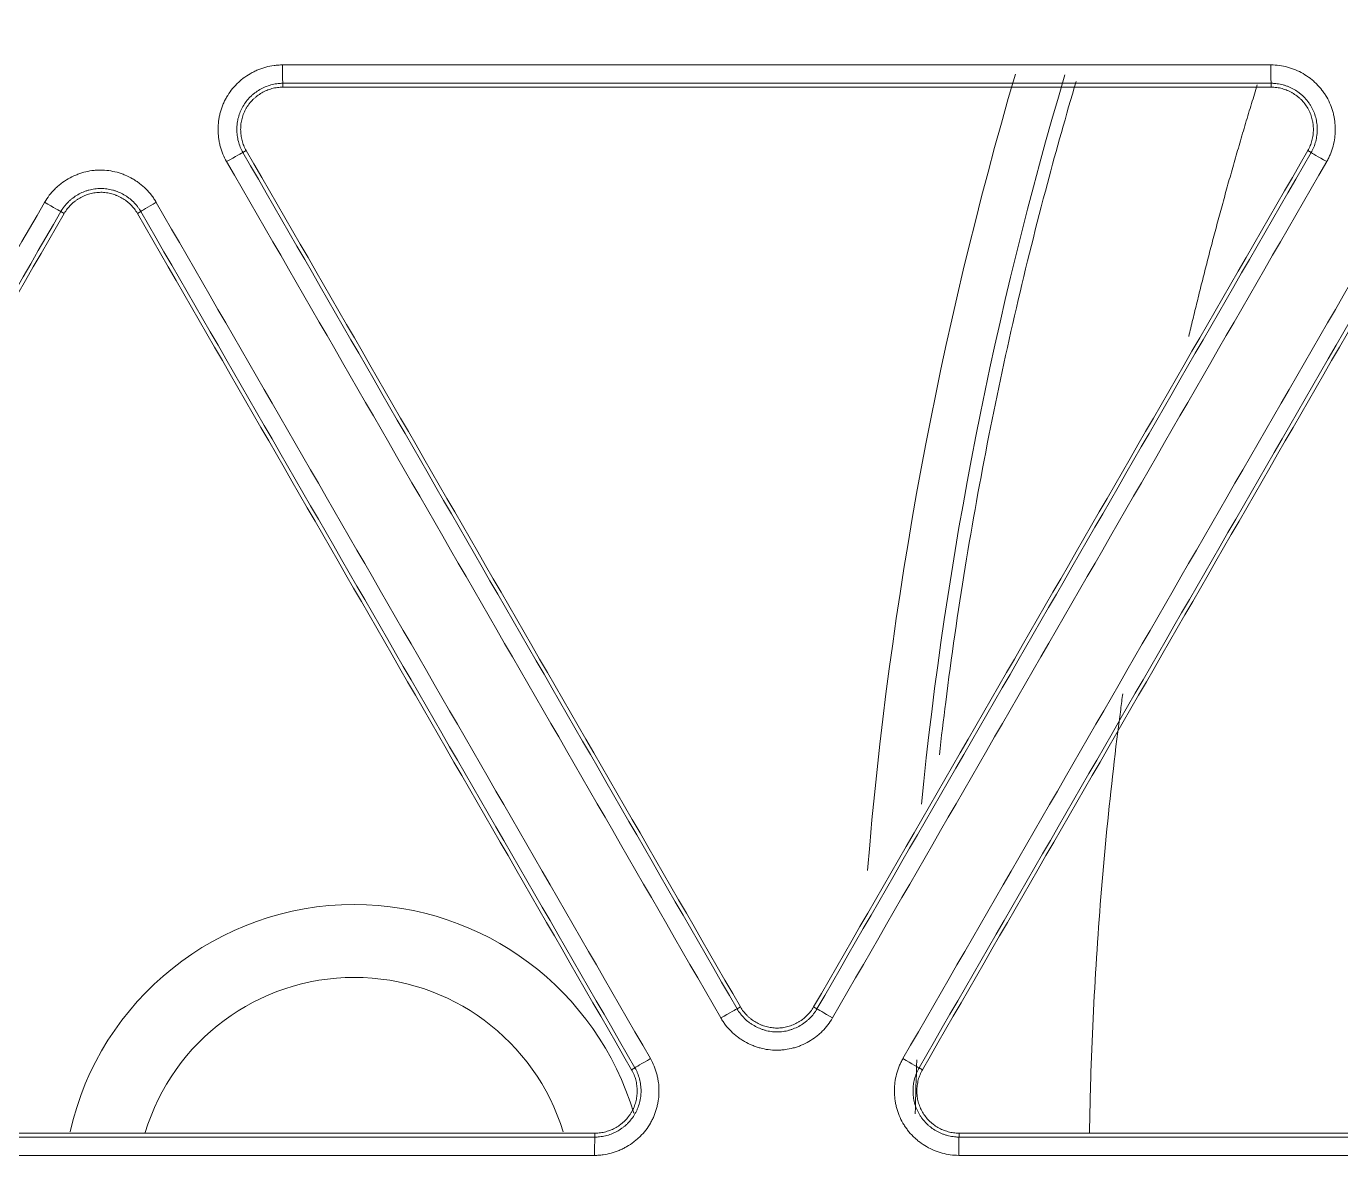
# Model space of a CAD drawing. Header units: inches. Extents: x 405346 to 489838, y -25612 to 14934.
# Drawn here: x 462670.31 to 462704.33, y 4321.95 to 4351.68 of the extents above; entities that cross this region are included whole.
import ezdxf

# ---------------------------------------------------------------- set-up
doc = ezdxf.new("R2010")
doc.units = ezdxf.units.IN
doc.header["$LTSCALE"] = 200
doc.header["$MEASUREMENT"] = 0
doc.layers.add('SS-EQ', color=2, linetype='Continuous', lineweight=20)

# ---------------------------------------------------------------- blocks, each defined once
blk = doc.blocks.new('4way무풍')
at = {"layer": 'SS-EQ'}
for p, q in [((-117.778, 28.782), (-117.778, 28.682)), ((-92.203, 28.682), (-92.203, 28.782)), ((-118.725, 27.041), (-118.812, 26.991)), ((-91.168, 26.991), (-91.255, 27.041)), ((-123.436, 25.415), (-123.522, 25.465)), ((-121.454, 25.465), (-121.541, 25.415)), ((-106.024, 4.843), (-105.938, 4.892)), ((-104.043, 4.892), (-103.956, 4.842)), ((-108.754, 3.267), (-108.667, 3.317)), ((-101.313, 3.317), (-101.227, 3.267)), ((-109.701, 1.525), (-109.701, 1.625)), ((-100.279, 1.625), (-100.279, 1.525))]:
    blk.add_line(p, q, dxfattribs=at)
for centre, radius, start, end in [((0, 0), 102.993, 163.63738, 175.31051), ((0, 0), 101.761, 163.44, 174.285), ((-115.929, 0), 7.54, 90, 167.2819), ((-115.929, 0), 7.54, 16.4869, 90), ((-115.929, 0), 5.655, 90, 163.1475), ((-115.929, 0), 5.655, 17.0494, 90)]:
    blk.add_arc(centre, radius, start, end, dxfattribs=at)
for centre, major_axis, ratio, start_param, end_param in [((-117.777, 29.256), (0, 0.474), 0.021805, 1.567543, 3.106722), ((-92.203, 29.256), (0, 0.474), 0.016394, 1.566985, 3.106725), ((-119.222, 26.754), (-0.41, -0.237), 0.013637, 3.176502, 4.730131), ((-90.758, 26.754), (-0.41, 0.237), 0.005043, 0.034907, 1.555054), ((-123.933, 25.702), (-0.41, 0.237), 0.00928, 1.549294, 3.106685), ((-121.044, 25.702), (0.41, 0.237), 0.013719, 1.588989, 3.106683), ((-106.434, 4.606), (0.41, 0.237), 0.010293, 0.034908, 1.587542), ((-103.546, 4.606), (-0.41, 0.237), 0.009042, 0.034908, 1.554037), ((-108.257, 3.554), (0.41, 0.237), 0.010378, 1.587947, 3.106684), ((-101.723, 3.554), (-0.41, 0.237), 0.008957, 1.554428, 3.106685), ((-109.701, 1.052), (0, 0.474), 0.020356, 0.034894, 1.57067), ((-100.279, 1.052), (0, -0.474), 0.018355, 3.176505, 4.712265)]:
    blk.add_ellipse(centre, major_axis=major_axis, ratio=ratio, start_param=start_param, end_param=end_param, dxfattribs=at)
for points, knots in [([(-346.359, 0), (-346.359, 27.812), (-346.359, 55.623), (-346.359, 97.341), (-346.359, 111.247), (-346.359, 139.059), (-346.359, 152.964), (-346.359, 180.776), (-346.359, 194.682), (-346.359, 222.494), (-346.359, 236.4), (-346.358, 257.259), (-346.358, 264.212), (-346.359, 272.903), (-346.359, 274.641), (-346.359, 277.248), (-346.359, 278.117), (-346.358, 279.856), (-346.358, 280.725), (-346.358, 282.028), (-346.358, 282.463), (-346.358, 283.332), (-346.359, 283.767), (-346.359, 284.419), (-346.359, 284.636), (-346.359, 285.07), (-346.358, 285.288), (-346.355, 285.722), (-346.353, 285.939), (-346.345, 286.374), (-346.34, 286.591), (-346.322, 287.243), (-346.305, 287.677), (-346.262, 288.546), (-346.235, 288.98), (-346.174, 289.848), (-346.138, 290.283), (-346.078, 290.934), (-346.057, 291.151), (-346.012, 291.584), (-345.894, 292.666), (-345.748, 293.74), (-345.479, 295.449), (-345.327, 296.299), (-344.817, 298.834), (-344.407, 300.504), (-343.687, 302.982), (-343.172, 304.624), (-342.294, 307.059), (-341.638, 308.662), (-341.119, 309.858), (-340.941, 310.255), (-340.713, 310.75), (-340.668, 310.849), (-340.576, 311.047), (-340.437, 311.342), (-339.919, 312.422), (-339.029, 314.158), (-338.177, 315.659), (-336.854, 317.88), (-335.912, 319.32), (-334.41, 321.417), (-333.378, 322.795), (-331.741, 324.8), (-330.589, 326.095), (-329.702, 327.05), (-329.403, 327.366), (-329.023, 327.757), (-328.947, 327.835), (-328.795, 327.991), (-328.566, 328.224), (-327.719, 329.07), (-326.303, 330.411), (-324.35, 332.11), (-322.332, 333.721), (-320.944, 334.737), (-319.535, 335.723), (-318.819, 336.202), (-317.367, 337.129), (-315.893, 338.027), (-314.376, 338.866), (-313.222, 339.472), (-312.835, 339.671), (-312.249, 339.962), (-312.054, 340.059), (-311.662, 340.249), (-309.896, 341.094), (-308.103, 341.848), (-305.68, 342.749), (-304.055, 343.315), (-302.408, 343.812), (-299.923, 344.505), (-298.245, 344.898), (-295.697, 345.381), (-294.842, 345.525), (-293.766, 345.682), (-293.551, 345.712), (-293.119, 345.77), (-292.903, 345.798), (-292.254, 345.879), (-291.821, 345.928), (-290.523, 346.062), (-289.657, 346.132), (-288.357, 346.21), (-287.924, 346.231), (-287.057, 346.265), (-286.624, 346.277), (-285.974, 346.288), (-285.757, 346.29), (-285.323, 346.293), (-285.107, 346.293), (-284.673, 346.294), (-284.456, 346.293), (-284.023, 346.293), (-283.806, 346.293), (-283.155, 346.292), (-282.722, 346.292), (-281.855, 346.292), (-281.421, 346.292), (-280.12, 346.293), (-279.253, 346.293), (-277.519, 346.294), (-276.652, 346.294), (-274.05, 346.294), (-272.316, 346.294), (-267.113, 346.293), (-263.645, 346.293), (-256.707, 346.293), (-253.239, 346.293), (-242.833, 346.293), (-235.896, 346.294), (-222.022, 346.294), (-215.084, 346.294), (-194.273, 346.294), (-180.398, 346.294), (-152.65, 346.294), (-138.775, 346.294), (-111.027, 346.294), (-97.152, 346.294), (-69.403, 346.294), (-55.529, 346.294), (-34.718, 346.294), (-27.78, 346.294), (-13.906, 346.294), (-6.969, 346.294), (-0.032, 346.294)], [0, 0, 0, 0, 0.125, 0.125, 0.1875, 0.1875, 0.25, 0.25, 0.3125, 0.3125, 0.375, 0.375, 0.40625, 0.40625, 0.414063, 0.414063, 0.417969, 0.417969, 0.421875, 0.421875, 0.423828, 0.423828, 0.425781, 0.425781, 0.426758, 0.426758, 0.427734, 0.427734, 0.428711, 0.428711, 0.429688, 0.429688, 0.431641, 0.431641, 0.433594, 0.433594, 0.435547, 0.435547, 0.436523, 0.436523, 0.4375, 0.441406, 0.441406, 0.445313, 0.445313, 0.453125, 0.453125, 0.457031, 0.460938, 0.464844, 0.464844, 0.466797, 0.466797, 0.467285, 0.467285, 0.467773, 0.46875, 0.472656, 0.476563, 0.476563, 0.484375, 0.484375, 0.488281, 0.492188, 0.496094, 0.496094, 0.498047, 0.498047, 0.498535, 0.498535, 0.499023, 0.5, 0.503906, 0.507813, 0.511719, 0.515625, 0.515625, 0.519531, 0.519531, 0.523438, 0.527344, 0.527344, 0.529297, 0.529297, 0.530273, 0.530273, 0.53125, 0.539063, 0.539063, 0.542969, 0.546875, 0.546875, 0.554688, 0.554688, 0.558594, 0.558594, 0.55957, 0.55957, 0.560547, 0.560547, 0.5625, 0.5625, 0.566406, 0.566406, 0.568359, 0.568359, 0.570313, 0.570313, 0.571289, 0.571289, 0.572266, 0.572266, 0.573242, 0.573242, 0.574219, 0.574219, 0.576172, 0.576172, 0.578125, 0.578125, 0.582031, 0.582031, 0.585938, 0.585938, 0.59375, 0.59375, 0.609375, 0.609375, 0.625, 0.625, 0.65625, 0.65625, 0.6875, 0.6875, 0.75, 0.75, 0.8125, 0.8125, 0.875, 0.875, 0.9375, 0.9375, 0.96875, 0.96875, 1, 1, 1, 1]), ([(-0.032, 345.099), (-6.961, 345.099), (-13.891, 345.099), (-27.749, 345.099), (-34.679, 345.098), (-55.467, 345.098), (-69.326, 345.098), (-97.044, 345.097), (-110.903, 345.097), (-138.621, 345.096), (-152.479, 345.095), (-180.197, 345.093), (-194.056, 345.092), (-214.845, 345.089), (-221.774, 345.088), (-235.633, 345.086), (-242.562, 345.085), (-256.421, 345.082), (-263.351, 345.08), (-272.012, 345.079), (-273.745, 345.079), (-276.343, 345.078), (-277.21, 345.078), (-278.942, 345.077), (-279.808, 345.077), (-281.107, 345.076), (-281.54, 345.076), (-282.407, 345.076), (-282.84, 345.076), (-283.706, 345.075), (-284.139, 345.075), (-284.789, 345.074), (-285.005, 345.073), (-285.438, 345.071), (-285.655, 345.069), (-286.304, 345.059), (-286.737, 345.048), (-287.602, 345.017), (-288.034, 344.996), (-289.33, 344.921), (-290.194, 344.852), (-291.488, 344.721), (-291.92, 344.673), (-292.566, 344.593), (-292.782, 344.565), (-293.212, 344.507), (-294.286, 344.357), (-295.351, 344.179), (-297.891, 343.698), (-299.563, 343.307), (-302.038, 342.614), (-303.678, 342.117), (-305.297, 341.55), (-307.709, 340.648), (-309.296, 339.975), (-311.056, 339.137), (-311.349, 338.996), (-311.641, 338.852), (-311.836, 338.756), (-311.933, 338.707), (-312.418, 338.463), (-312.803, 338.264), (-313.95, 337.656), (-314.704, 337.235), (-316.19, 336.364), (-316.921, 335.913), (-318.363, 334.982), (-319.073, 334.501), (-320.472, 333.511), (-321.848, 332.49), (-323.849, 330.871), (-325.784, 329.163), (-327.03, 327.964), (-327.795, 327.195), (-327.947, 327.04), (-328.25, 326.729), (-328.401, 326.572), (-328.849, 326.101), (-329.144, 325.784), (-330.019, 324.826), (-331.153, 323.527), (-332.763, 321.515), (-333.776, 320.132), (-334.759, 318.728), (-335.235, 318.015), (-336.157, 316.57), (-336.603, 315.837), (-337.465, 314.349), (-338.296, 312.841), (-339.065, 311.29), (-339.481, 310.406), (-339.527, 310.307), (-339.618, 310.11), (-339.754, 309.814), (-340.065, 309.122), (-340.322, 308.526), (-340.821, 307.33), (-341.451, 305.726), (-342.288, 303.29), (-342.776, 301.647), (-343.454, 299.168), (-343.836, 297.496), (-344.302, 294.959), (-344.439, 294.108), (-344.619, 292.825), (-344.701, 292.181), (-344.786, 291.427), (-344.82, 291.103), (-344.842, 290.887), (-344.852, 290.779), (-344.946, 289.806), (-345.01, 288.941), (-345.078, 287.644), (-345.096, 287.211), (-345.116, 286.563), (-345.122, 286.346), (-345.13, 285.914), (-345.133, 285.698), (-345.138, 285.265), (-345.139, 285.049), (-345.14, 284.616), (-345.14, 284.4), (-345.141, 283.751), (-345.141, 283.319), (-345.141, 282.67), (-345.141, 282.453), (-345.141, 282.021), (-345.141, 281.805), (-345.142, 281.156), (-345.142, 280.723), (-345.142, 279.426), (-345.143, 278.561), (-345.144, 276.83), (-345.144, 275.965), (-345.145, 273.37), (-345.145, 271.64), (-345.146, 262.989), (-345.147, 256.068), (-345.152, 235.306), (-345.154, 221.464), (-345.157, 193.781), (-345.158, 179.94), (-345.16, 152.257), (-345.161, 138.415), (-345.162, 110.732), (-345.163, 69.207), (-345.164, 27.683), (-345.164, 0)], [0, 0, 0, 0, 0.03125, 0.03125, 0.0625, 0.0625, 0.125, 0.125, 0.1875, 0.1875, 0.25, 0.25, 0.3125, 0.3125, 0.34375, 0.34375, 0.375, 0.375, 0.40625, 0.40625, 0.414063, 0.414063, 0.417969, 0.417969, 0.421875, 0.421875, 0.423828, 0.423828, 0.425781, 0.425781, 0.427734, 0.427734, 0.428711, 0.428711, 0.429688, 0.429688, 0.431641, 0.431641, 0.433594, 0.433594, 0.4375, 0.4375, 0.439453, 0.439453, 0.44043, 0.44043, 0.441406, 0.445313, 0.445313, 0.453125, 0.453125, 0.457031, 0.460938, 0.460938, 0.46875, 0.46875, 0.469727, 0.470215, 0.470215, 0.470703, 0.470703, 0.472656, 0.472656, 0.476563, 0.476563, 0.480469, 0.480469, 0.484375, 0.484375, 0.488281, 0.492188, 0.496094, 0.5, 0.5, 0.500977, 0.500977, 0.501953, 0.501953, 0.503906, 0.503906, 0.507813, 0.511719, 0.515625, 0.515625, 0.519531, 0.519531, 0.523438, 0.523438, 0.527344, 0.53125, 0.53125, 0.531738, 0.531738, 0.532227, 0.533203, 0.535156, 0.535156, 0.539063, 0.542969, 0.546875, 0.546875, 0.554688, 0.554688, 0.558594, 0.558594, 0.560547, 0.561523, 0.562012, 0.562012, 0.5625, 0.5625, 0.566406, 0.566406, 0.568359, 0.568359, 0.569336, 0.569336, 0.570313, 0.570313, 0.571289, 0.571289, 0.572266, 0.572266, 0.574219, 0.574219, 0.575195, 0.575195, 0.576172, 0.576172, 0.578125, 0.578125, 0.582031, 0.582031, 0.585938, 0.585938, 0.59375, 0.59375, 0.625, 0.625, 0.6875, 0.6875, 0.75, 0.75, 0.8125, 0.8125, 0.875, 1, 1, 1, 1]), ([(-119.232, 26.755), (-119.269, 26.819), (-119.301, 26.884), (-119.356, 27.018), (-119.379, 27.087), (-119.407, 27.192), (-119.415, 27.228), (-119.425, 27.282), (-119.429, 27.3), (-119.434, 27.336), (-119.437, 27.354), (-119.449, 27.444), (-119.458, 27.589), (-119.449, 27.734), (-119.437, 27.825), (-119.434, 27.843), (-119.428, 27.879), (-119.425, 27.897), (-119.415, 27.951), (-119.407, 27.986), (-119.379, 28.091), (-119.356, 28.16), (-119.315, 28.26), (-119.3, 28.293), (-119.268, 28.359), (-119.25, 28.392), (-119.196, 28.486), (-119.115, 28.607), (-119.019, 28.715), (-118.954, 28.78), (-118.941, 28.792), (-118.914, 28.817), (-118.9, 28.83), (-118.859, 28.866), (-118.831, 28.889), (-118.744, 28.955), (-118.684, 28.995), (-118.59, 29.049), (-118.542, 29.075), (-118.492, 29.099), (-118.459, 29.114), (-118.442, 29.121), (-118.358, 29.156), (-118.22, 29.203), (-118.079, 29.233), (-117.97, 29.247), (-117.934, 29.251), (-117.861, 29.256), (-117.824, 29.257), (-117.788, 29.257)], [0, 0, 0, 0, 0.0625, 0.0625, 0.125, 0.125, 0.15625, 0.15625, 0.171875, 0.171875, 0.1875, 0.1875, 0.25, 0.3125, 0.3125, 0.328125, 0.328125, 0.34375, 0.34375, 0.375, 0.375, 0.4375, 0.4375, 0.46875, 0.46875, 0.5, 0.5, 0.5625, 0.625, 0.625, 0.640625, 0.640625, 0.65625, 0.65625, 0.6875, 0.6875, 0.75, 0.75, 0.78125, 0.796875, 0.796875, 0.8125, 0.8125, 0.875, 0.9375, 0.9375, 0.96875, 0.96875, 1, 1, 1, 1]), ([(-92.21, 29.257), (-92.137, 29.257), (-92.064, 29.252), (-91.921, 29.233), (-91.85, 29.219), (-91.745, 29.19), (-91.71, 29.179), (-91.658, 29.162), (-91.641, 29.155), (-91.606, 29.142), (-91.589, 29.136), (-91.505, 29.101), (-91.376, 29.036), (-91.255, 28.956), (-91.182, 28.9), (-91.168, 28.889), (-91.139, 28.866), (-91.097, 28.831), (-91.057, 28.793), (-90.98, 28.717), (-90.932, 28.663), (-90.866, 28.577), (-90.844, 28.547), (-90.804, 28.487), (-90.784, 28.455), (-90.729, 28.361), (-90.666, 28.23), (-90.62, 28.093), (-90.596, 28.005), (-90.592, 27.987), (-90.584, 27.951), (-90.58, 27.933), (-90.569, 27.879), (-90.564, 27.844), (-90.55, 27.735), (-90.545, 27.663), (-90.545, 27.554), (-90.547, 27.5), (-90.551, 27.445), (-90.555, 27.409), (-90.557, 27.391), (-90.568, 27.3), (-90.596, 27.157), (-90.642, 27.02), (-90.683, 26.919), (-90.698, 26.886), (-90.73, 26.82), (-90.747, 26.787), (-90.766, 26.756)], [0, 0, 0, 0, 0.0625, 0.0625, 0.125, 0.125, 0.15625, 0.15625, 0.171875, 0.171875, 0.1875, 0.1875, 0.25, 0.3125, 0.3125, 0.328125, 0.328125, 0.34375, 0.375, 0.375, 0.4375, 0.4375, 0.46875, 0.46875, 0.5, 0.5, 0.5625, 0.625, 0.625, 0.640625, 0.640625, 0.65625, 0.65625, 0.6875, 0.6875, 0.75, 0.75, 0.78125, 0.796875, 0.796875, 0.8125, 0.8125, 0.875, 0.9375, 0.9375, 0.96875, 0.96875, 1, 1, 1, 1]), ([(-117.778, 28.782), (-117.781, 28.782), (-117.784, 28.782), (-117.791, 28.782), (-117.801, 28.782), (-117.81, 28.782), (-117.83, 28.781), (-117.843, 28.78), (-117.882, 28.778), (-117.908, 28.775), (-117.986, 28.764), (-118.087, 28.743), (-118.185, 28.709), (-118.246, 28.684), (-118.258, 28.679), (-118.282, 28.668), (-118.317, 28.651), (-118.351, 28.632), (-118.419, 28.593), (-118.462, 28.565), (-118.524, 28.518), (-118.544, 28.501), (-118.584, 28.467), (-118.603, 28.449), (-118.658, 28.394), (-118.693, 28.355), (-118.756, 28.273), (-118.785, 28.23), (-118.825, 28.162), (-118.837, 28.139), (-118.86, 28.092), (-118.871, 28.068), (-118.9, 27.996), (-118.916, 27.947), (-118.936, 27.872), (-118.945, 27.834), (-118.952, 27.795), (-118.956, 27.769), (-118.958, 27.756), (-118.966, 27.691), (-118.972, 27.588), (-118.966, 27.484), (-118.956, 27.407), (-118.952, 27.381), (-118.942, 27.329), (-118.936, 27.304), (-118.916, 27.228), (-118.9, 27.179), (-118.87, 27.107), (-118.855, 27.072), (-118.834, 27.031), (-118.823, 27.011), (-118.818, 27.002), (-118.815, 26.997), (-118.813, 26.994), (-118.812, 26.991)], [0, 0, 0, 0, 0.003906, 0.003906, 0.007813, 0.015625, 0.015625, 0.03125, 0.03125, 0.0625, 0.0625, 0.125, 0.1875, 0.1875, 0.203125, 0.203125, 0.21875, 0.25, 0.25, 0.3125, 0.3125, 0.34375, 0.34375, 0.375, 0.375, 0.4375, 0.4375, 0.5, 0.5, 0.53125, 0.53125, 0.5625, 0.5625, 0.625, 0.625, 0.65625, 0.671875, 0.671875, 0.6875, 0.6875, 0.75, 0.8125, 0.8125, 0.84375, 0.84375, 0.875, 0.875, 0.9375, 0.9375, 0.96875, 0.984375, 0.992188, 0.996094, 0.996094, 1, 1, 1, 1]), ([(-118.725, 27.041), (-118.749, 27.082), (-118.771, 27.126), (-118.807, 27.214), (-118.837, 27.304), (-118.855, 27.398), (-118.862, 27.457), (-118.864, 27.469), (-118.866, 27.493), (-118.869, 27.529), (-118.87, 27.565), (-118.87, 27.636), (-118.867, 27.684), (-118.858, 27.754), (-118.854, 27.778), (-118.845, 27.825), (-118.839, 27.849), (-118.821, 27.918), (-118.791, 28.008), (-118.749, 28.094), (-118.713, 28.156), (-118.701, 28.177), (-118.674, 28.216), (-118.66, 28.236), (-118.616, 28.292), (-118.585, 28.327), (-118.534, 28.377), (-118.508, 28.402), (-118.48, 28.425), (-118.462, 28.44), (-118.452, 28.447), (-118.404, 28.484), (-118.325, 28.536), (-118.24, 28.579), (-118.174, 28.606), (-118.151, 28.615), (-118.106, 28.631), (-118.083, 28.638), (-118.014, 28.657), (-117.967, 28.666), (-117.873, 28.679), (-117.826, 28.682), (-117.778, 28.682)], [0, 0, 0, 0, 0.0625, 0.0625, 0.125, 0.1875, 0.1875, 0.203125, 0.203125, 0.21875, 0.25, 0.25, 0.3125, 0.3125, 0.34375, 0.34375, 0.375, 0.375, 0.4375, 0.5, 0.5, 0.53125, 0.53125, 0.5625, 0.5625, 0.625, 0.625, 0.65625, 0.671875, 0.671875, 0.6875, 0.6875, 0.75, 0.8125, 0.8125, 0.84375, 0.84375, 0.875, 0.875, 0.9375, 0.9375, 1, 1, 1, 1]), ([(-97.251, 28.827), (-97.51, 27.952), (-98.057, 26.01), (-98.819, 22.958), (-99.531, 19.648), (-100.144, 16.244), (-100.543, 13.486), (-100.738, 11.864), (-100.789, 11.41)], [0, 0, 0, 0, 0.153852, 0.340034, 0.530288, 0.724602, 0.922973, 1, 1, 1, 1]), ([(-94.334, 22.235), (-94.317, 22.307), (-94.265, 22.529), (-94.175, 22.904), (-94.062, 23.361), (-93.946, 23.825), (-93.826, 24.295), (-93.701, 24.771), (-93.573, 25.252), (-93.44, 25.74), (-93.303, 26.233), (-93.161, 26.732), (-93.015, 27.236), (-92.865, 27.746), (-92.713, 28.249), (-92.611, 28.581), (-92.561, 28.742)], [0, 0, 0, 0, 0.032713, 0.101523, 0.171368, 0.24224, 0.314132, 0.387035, 0.460942, 0.535843, 0.611731, 0.688596, 0.766429, 0.845221, 0.924965, 1, 1, 1, 1]), ([(-91.168, 26.991), (-91.167, 26.994), (-91.165, 26.996), (-91.162, 27.002), (-91.157, 27.011), (-91.152, 27.019), (-91.143, 27.037), (-91.137, 27.048), (-91.12, 27.084), (-91.109, 27.108), (-91.08, 27.18), (-91.047, 27.278), (-91.027, 27.381), (-91.019, 27.446), (-91.018, 27.459), (-91.015, 27.485), (-91.014, 27.498), (-91.012, 27.537), (-91.011, 27.563), (-91.011, 27.641), (-91.014, 27.692), (-91.024, 27.77), (-91.028, 27.795), (-91.038, 27.847), (-91.044, 27.873), (-91.064, 27.948), (-91.08, 27.997), (-91.12, 28.093), (-91.142, 28.14), (-91.182, 28.208), (-91.196, 28.23), (-91.225, 28.274), (-91.24, 28.295), (-91.288, 28.356), (-91.322, 28.395), (-91.377, 28.45), (-91.406, 28.476), (-91.436, 28.501), (-91.456, 28.518), (-91.467, 28.526), (-91.519, 28.566), (-91.605, 28.623), (-91.698, 28.669), (-91.771, 28.7), (-91.795, 28.709), (-91.845, 28.726), (-91.87, 28.734), (-91.945, 28.754), (-91.996, 28.765), (-92.073, 28.775), (-92.111, 28.779), (-92.157, 28.781), (-92.18, 28.782), (-92.19, 28.782), (-92.196, 28.782), (-92.2, 28.782), (-92.203, 28.782)], [0, 0, 0, 0, 0.003906, 0.003906, 0.007813, 0.015625, 0.015625, 0.03125, 0.03125, 0.0625, 0.0625, 0.125, 0.1875, 0.1875, 0.203125, 0.203125, 0.21875, 0.21875, 0.25, 0.25, 0.3125, 0.3125, 0.34375, 0.34375, 0.375, 0.375, 0.4375, 0.4375, 0.5, 0.5, 0.53125, 0.53125, 0.5625, 0.5625, 0.625, 0.625, 0.65625, 0.671875, 0.671875, 0.6875, 0.6875, 0.75, 0.8125, 0.8125, 0.84375, 0.84375, 0.875, 0.875, 0.9375, 0.9375, 0.96875, 0.984375, 0.992187, 0.996094, 0.996094, 1, 1, 1, 1]), ([(-92.203, 28.682), (-92.155, 28.682), (-92.107, 28.679), (-92.012, 28.666), (-91.919, 28.647), (-91.829, 28.616), (-91.763, 28.588), (-91.741, 28.578), (-91.698, 28.557), (-91.677, 28.546), (-91.615, 28.51), (-91.576, 28.483), (-91.519, 28.44), (-91.5, 28.425), (-91.464, 28.394), (-91.446, 28.377), (-91.395, 28.327), (-91.332, 28.256), (-91.279, 28.177), (-91.243, 28.114), (-91.232, 28.093), (-91.211, 28.05), (-91.201, 28.028), (-91.174, 27.962), (-91.159, 27.917), (-91.141, 27.848), (-91.133, 27.813), (-91.127, 27.778), (-91.123, 27.754), (-91.121, 27.743), (-91.114, 27.683), (-91.108, 27.588), (-91.114, 27.493), (-91.123, 27.422), (-91.127, 27.398), (-91.136, 27.351), (-91.141, 27.328), (-91.159, 27.258), (-91.174, 27.213), (-91.21, 27.125), (-91.231, 27.082), (-91.255, 27.041)], [0, 0, 0, 0, 0.0625, 0.0625, 0.125, 0.1875, 0.1875, 0.21875, 0.21875, 0.25, 0.25, 0.3125, 0.3125, 0.34375, 0.34375, 0.375, 0.375, 0.4375, 0.5, 0.5, 0.53125, 0.53125, 0.5625, 0.5625, 0.625, 0.625, 0.65625, 0.671875, 0.671875, 0.6875, 0.6875, 0.75, 0.8125, 0.8125, 0.84375, 0.84375, 0.875, 0.875, 0.9375, 0.9375, 1, 1, 1, 1]), ([(-123.944, 25.703), (-123.907, 25.767), (-123.866, 25.827), (-123.778, 25.942), (-123.73, 25.996), (-123.652, 26.073), (-123.626, 26.098), (-123.584, 26.134), (-123.57, 26.146), (-123.542, 26.169), (-123.528, 26.18), (-123.455, 26.235), (-123.334, 26.316), (-123.204, 26.38), (-123.12, 26.415), (-123.103, 26.422), (-123.069, 26.435), (-123.051, 26.441), (-123, 26.459), (-122.965, 26.47), (-122.86, 26.498), (-122.789, 26.513), (-122.682, 26.527), (-122.645, 26.531), (-122.573, 26.536), (-122.536, 26.537), (-122.426, 26.537), (-122.281, 26.527), (-122.139, 26.498), (-122.052, 26.475), (-122.034, 26.469), (-121.999, 26.459), (-121.981, 26.453), (-121.93, 26.435), (-121.896, 26.422), (-121.795, 26.38), (-121.73, 26.348), (-121.636, 26.294), (-121.59, 26.265), (-121.544, 26.234), (-121.515, 26.213), (-121.5, 26.202), (-121.427, 26.147), (-121.318, 26.051), (-121.221, 25.943), (-121.155, 25.857), (-121.133, 25.827), (-121.092, 25.766), (-121.073, 25.735), (-121.055, 25.703)], [0, 0, 0, 0, 0.0625, 0.0625, 0.125, 0.125, 0.15625, 0.15625, 0.171875, 0.171875, 0.1875, 0.1875, 0.25, 0.3125, 0.3125, 0.328125, 0.328125, 0.34375, 0.34375, 0.375, 0.375, 0.4375, 0.4375, 0.46875, 0.46875, 0.5, 0.5, 0.5625, 0.625, 0.625, 0.640625, 0.640625, 0.65625, 0.65625, 0.6875, 0.6875, 0.75, 0.75, 0.78125, 0.796875, 0.796875, 0.8125, 0.8125, 0.875, 0.9375, 0.9375, 0.96875, 0.96875, 1, 1, 1, 1]), ([(-121.454, 25.465), (-121.456, 25.468), (-121.457, 25.471), (-121.461, 25.477), (-121.466, 25.485), (-121.471, 25.494), (-121.481, 25.51), (-121.488, 25.521), (-121.511, 25.554), (-121.526, 25.575), (-121.574, 25.637), (-121.643, 25.714), (-121.721, 25.782), (-121.773, 25.822), (-121.784, 25.83), (-121.805, 25.845), (-121.838, 25.867), (-121.871, 25.888), (-121.938, 25.926), (-121.985, 25.949), (-122.057, 25.979), (-122.081, 25.989), (-122.13, 26.006), (-122.155, 26.014), (-122.231, 26.034), (-122.282, 26.045), (-122.384, 26.059), (-122.436, 26.062), (-122.515, 26.062), (-122.541, 26.061), (-122.593, 26.058), (-122.619, 26.055), (-122.696, 26.044), (-122.747, 26.034), (-122.822, 26.014), (-122.859, 26.002), (-122.896, 25.989), (-122.92, 25.979), (-122.933, 25.974), (-122.993, 25.949), (-123.086, 25.903), (-123.172, 25.845), (-123.235, 25.798), (-123.255, 25.782), (-123.295, 25.747), (-123.314, 25.729), (-123.369, 25.674), (-123.404, 25.636), (-123.451, 25.574), (-123.474, 25.543), (-123.499, 25.504), (-123.511, 25.485), (-123.516, 25.476), (-123.519, 25.471), (-123.521, 25.468), (-123.522, 25.465)], [0, 0, 0, 0, 0.003906, 0.003906, 0.007813, 0.015625, 0.015625, 0.03125, 0.03125, 0.0625, 0.0625, 0.125, 0.1875, 0.1875, 0.203125, 0.203125, 0.21875, 0.25, 0.25, 0.3125, 0.3125, 0.34375, 0.34375, 0.375, 0.375, 0.4375, 0.4375, 0.5, 0.5, 0.53125, 0.53125, 0.5625, 0.5625, 0.625, 0.625, 0.65625, 0.671875, 0.671875, 0.6875, 0.6875, 0.75, 0.8125, 0.8125, 0.84375, 0.84375, 0.875, 0.875, 0.9375, 0.9375, 0.96875, 0.984375, 0.992188, 0.996094, 0.996094, 1, 1, 1, 1]), ([(-123.436, 25.415), (-123.412, 25.457), (-123.385, 25.497), (-123.327, 25.572), (-123.264, 25.643), (-123.192, 25.706), (-123.144, 25.742), (-123.134, 25.749), (-123.115, 25.763), (-123.085, 25.784), (-123.055, 25.802), (-122.993, 25.838), (-122.95, 25.859), (-122.884, 25.887), (-122.862, 25.895), (-122.817, 25.911), (-122.794, 25.918), (-122.725, 25.937), (-122.631, 25.956), (-122.536, 25.962), (-122.465, 25.962), (-122.44, 25.962), (-122.393, 25.958), (-122.369, 25.956), (-122.298, 25.946), (-122.252, 25.937), (-122.183, 25.918), (-122.149, 25.907), (-122.115, 25.895), (-122.093, 25.886), (-122.082, 25.882), (-122.026, 25.859), (-121.941, 25.816), (-121.862, 25.764), (-121.805, 25.72), (-121.786, 25.705), (-121.75, 25.674), (-121.732, 25.657), (-121.681, 25.607), (-121.65, 25.572), (-121.592, 25.497), (-121.565, 25.457), (-121.541, 25.415)], [0, 0, 0, 0, 0.0625, 0.0625, 0.125, 0.1875, 0.1875, 0.203125, 0.203125, 0.21875, 0.25, 0.25, 0.3125, 0.3125, 0.34375, 0.34375, 0.375, 0.375, 0.4375, 0.5, 0.5, 0.53125, 0.53125, 0.5625, 0.5625, 0.625, 0.625, 0.65625, 0.671875, 0.671875, 0.6875, 0.6875, 0.75, 0.8125, 0.8125, 0.84375, 0.84375, 0.875, 0.875, 0.9375, 0.9375, 1, 1, 1, 1]), ([(-96.905, 1.634), (-96.896, 2.157), (-96.857, 3.737), (-96.727, 6.361), (-96.469, 9.491), (-96.216, 11.697), (-96.061, 12.859), (-96.043, 12.994)], [0, 0, 0, 0, 0.13756, 0.415846, 0.69139, 0.964118, 1, 1, 1, 1]), ([(-106.024, 4.843), (-106.023, 4.84), (-106.021, 4.837), (-106.018, 4.831), (-106.013, 4.823), (-106.007, 4.814), (-105.997, 4.798), (-105.99, 4.787), (-105.968, 4.754), (-105.952, 4.733), (-105.905, 4.671), (-105.836, 4.594), (-105.757, 4.526), (-105.705, 4.486), (-105.694, 4.478), (-105.673, 4.463), (-105.641, 4.441), (-105.608, 4.42), (-105.54, 4.381), (-105.494, 4.358), (-105.422, 4.328), (-105.397, 4.319), (-105.348, 4.302), (-105.323, 4.294), (-105.247, 4.273), (-105.197, 4.263), (-105.094, 4.249), (-105.042, 4.245), (-104.964, 4.245), (-104.937, 4.246), (-104.885, 4.25), (-104.859, 4.252), (-104.782, 4.263), (-104.732, 4.273), (-104.657, 4.294), (-104.619, 4.305), (-104.582, 4.319), (-104.558, 4.328), (-104.546, 4.333), (-104.485, 4.358), (-104.392, 4.405), (-104.306, 4.462), (-104.244, 4.509), (-104.223, 4.526), (-104.184, 4.56), (-104.164, 4.578), (-104.109, 4.633), (-104.075, 4.672), (-104.027, 4.733), (-104.004, 4.765), (-103.979, 4.803), (-103.967, 4.823), (-103.962, 4.831), (-103.959, 4.837), (-103.957, 4.839), (-103.956, 4.842)], [0, 0, 0, 0, 0.003906, 0.003906, 0.007813, 0.015625, 0.015625, 0.03125, 0.03125, 0.0625, 0.0625, 0.125, 0.1875, 0.1875, 0.203125, 0.203125, 0.21875, 0.25, 0.25, 0.3125, 0.3125, 0.34375, 0.34375, 0.375, 0.375, 0.4375, 0.4375, 0.5, 0.5, 0.53125, 0.53125, 0.5625, 0.5625, 0.625, 0.625, 0.65625, 0.671875, 0.671875, 0.6875, 0.6875, 0.75, 0.8125, 0.8125, 0.84375, 0.84375, 0.875, 0.875, 0.9375, 0.9375, 0.96875, 0.984375, 0.992187, 0.996094, 0.996094, 1, 1, 1, 1]), ([(-104.043, 4.892), (-104.067, 4.851), (-104.094, 4.811), (-104.152, 4.735), (-104.215, 4.664), (-104.287, 4.602), (-104.335, 4.565), (-104.344, 4.558), (-104.364, 4.544), (-104.394, 4.524), (-104.424, 4.505), (-104.486, 4.47), (-104.528, 4.448), (-104.594, 4.421), (-104.617, 4.412), (-104.662, 4.397), (-104.685, 4.39), (-104.754, 4.371), (-104.847, 4.352), (-104.942, 4.345), (-105.014, 4.345), (-105.038, 4.346), (-105.086, 4.349), (-105.11, 4.352), (-105.181, 4.362), (-105.227, 4.371), (-105.296, 4.39), (-105.33, 4.4), (-105.364, 4.413), (-105.386, 4.421), (-105.397, 4.426), (-105.453, 4.449), (-105.538, 4.491), (-105.617, 4.544), (-105.674, 4.587), (-105.693, 4.603), (-105.729, 4.634), (-105.747, 4.65), (-105.797, 4.701), (-105.829, 4.736), (-105.887, 4.811), (-105.914, 4.851), (-105.938, 4.892)], [0, 0, 0, 0, 0.0625, 0.0625, 0.125, 0.1875, 0.1875, 0.203125, 0.203125, 0.21875, 0.25, 0.25, 0.3125, 0.3125, 0.34375, 0.34375, 0.375, 0.375, 0.4375, 0.5, 0.5, 0.53125, 0.53125, 0.5625, 0.5625, 0.625, 0.625, 0.65625, 0.671875, 0.671875, 0.6875, 0.6875, 0.75, 0.8125, 0.8125, 0.84375, 0.84375, 0.875, 0.875, 0.9375, 0.9375, 1, 1, 1, 1]), ([(-103.555, 4.606), (-103.591, 4.542), (-103.632, 4.482), (-103.72, 4.367), (-103.768, 4.313), (-103.846, 4.236), (-103.872, 4.211), (-103.914, 4.175), (-103.928, 4.164), (-103.956, 4.14), (-103.971, 4.129), (-104.043, 4.074), (-104.164, 3.994), (-104.294, 3.929), (-104.378, 3.894), (-104.395, 3.887), (-104.429, 3.874), (-104.447, 3.868), (-104.498, 3.85), (-104.533, 3.839), (-104.638, 3.811), (-104.709, 3.796), (-104.816, 3.782), (-104.853, 3.778), (-104.925, 3.773), (-104.962, 3.772), (-105.072, 3.772), (-105.144, 3.777), (-105.288, 3.796), (-105.359, 3.811), (-105.447, 3.835), (-105.464, 3.84), (-105.499, 3.85), (-105.517, 3.856), (-105.568, 3.874), (-105.603, 3.887), (-105.703, 3.929), (-105.768, 3.961), (-105.862, 4.015), (-105.909, 4.044), (-105.954, 4.075), (-105.983, 4.096), (-105.998, 4.107), (-106.071, 4.163), (-106.181, 4.258), (-106.277, 4.366), (-106.343, 4.452), (-106.365, 4.482), (-106.406, 4.543), (-106.425, 4.574), (-106.444, 4.606)], [0, 0, 0, 0, 0.0625, 0.0625, 0.125, 0.125, 0.15625, 0.15625, 0.171875, 0.171875, 0.1875, 0.1875, 0.25, 0.3125, 0.3125, 0.328125, 0.328125, 0.34375, 0.34375, 0.375, 0.375, 0.4375, 0.4375, 0.46875, 0.46875, 0.5, 0.5, 0.5625, 0.5625, 0.625, 0.625, 0.640625, 0.640625, 0.65625, 0.65625, 0.6875, 0.6875, 0.75, 0.75, 0.78125, 0.796875, 0.796875, 0.8125, 0.8125, 0.875, 0.9375, 0.9375, 0.96875, 0.96875, 1, 1, 1, 1]), ([(-108.266, 3.554), (-108.229, 3.49), (-108.197, 3.425), (-108.142, 3.291), (-108.119, 3.222), (-108.091, 3.117), (-108.083, 3.081), (-108.073, 3.027), (-108.07, 3.009), (-108.064, 2.973), (-108.061, 2.955), (-108.049, 2.865), (-108.04, 2.72), (-108.049, 2.575), (-108.061, 2.484), (-108.064, 2.466), (-108.07, 2.43), (-108.073, 2.412), (-108.083, 2.359), (-108.091, 2.323), (-108.119, 2.218), (-108.142, 2.149), (-108.183, 2.049), (-108.198, 2.016), (-108.23, 1.95), (-108.248, 1.918), (-108.302, 1.823), (-108.383, 1.702), (-108.479, 1.594), (-108.544, 1.53), (-108.557, 1.517), (-108.584, 1.492), (-108.598, 1.48), (-108.639, 1.444), (-108.667, 1.421), (-108.754, 1.355), (-108.814, 1.315), (-108.908, 1.26), (-108.956, 1.234), (-109.006, 1.211), (-109.039, 1.196), (-109.056, 1.188), (-109.14, 1.153), (-109.278, 1.106), (-109.419, 1.077), (-109.527, 1.062), (-109.564, 1.058), (-109.637, 1.053), (-109.674, 1.052), (-109.71, 1.052)], [0, 0, 0, 0, 0.0625, 0.0625, 0.125, 0.125, 0.15625, 0.15625, 0.171875, 0.171875, 0.1875, 0.1875, 0.25, 0.3125, 0.3125, 0.328125, 0.328125, 0.34375, 0.34375, 0.375, 0.375, 0.4375, 0.4375, 0.46875, 0.46875, 0.5, 0.5, 0.5625, 0.625, 0.625, 0.640625, 0.640625, 0.65625, 0.65625, 0.6875, 0.6875, 0.75, 0.75, 0.78125, 0.796875, 0.796875, 0.8125, 0.8125, 0.875, 0.9375, 0.9375, 0.96875, 0.96875, 1, 1, 1, 1]), ([(-100.288, 1.052), (-100.361, 1.052), (-100.434, 1.057), (-100.577, 1.076), (-100.648, 1.091), (-100.753, 1.119), (-100.788, 1.13), (-100.84, 1.148), (-100.857, 1.154), (-100.891, 1.167), (-100.908, 1.174), (-100.992, 1.209), (-101.122, 1.273), (-101.243, 1.354), (-101.316, 1.409), (-101.33, 1.42), (-101.359, 1.444), (-101.401, 1.479), (-101.441, 1.516), (-101.518, 1.592), (-101.566, 1.647), (-101.632, 1.733), (-101.653, 1.762), (-101.694, 1.823), (-101.714, 1.854), (-101.768, 1.949), (-101.832, 2.079), (-101.878, 2.217), (-101.902, 2.305), (-101.906, 2.322), (-101.914, 2.358), (-101.918, 2.376), (-101.928, 2.43), (-101.934, 2.466), (-101.948, 2.574), (-101.953, 2.646), (-101.953, 2.755), (-101.951, 2.809), (-101.947, 2.864), (-101.943, 2.901), (-101.941, 2.919), (-101.93, 3.01), (-101.902, 3.152), (-101.856, 3.289), (-101.815, 3.39), (-101.8, 3.424), (-101.768, 3.49), (-101.75, 3.522), (-101.732, 3.554)], [0, 0, 0, 0, 0.0625, 0.0625, 0.125, 0.125, 0.15625, 0.15625, 0.171875, 0.171875, 0.1875, 0.1875, 0.25, 0.3125, 0.3125, 0.328125, 0.328125, 0.34375, 0.375, 0.375, 0.4375, 0.4375, 0.46875, 0.46875, 0.5, 0.5, 0.5625, 0.625, 0.625, 0.640625, 0.640625, 0.65625, 0.65625, 0.6875, 0.6875, 0.75, 0.75, 0.78125, 0.796875, 0.796875, 0.8125, 0.8125, 0.875, 0.9375, 0.9375, 0.96875, 0.96875, 1, 1, 1, 1]), ([(-109.701, 1.525), (-109.698, 1.525), (-109.695, 1.525), (-109.688, 1.525), (-109.678, 1.526), (-109.668, 1.526), (-109.649, 1.527), (-109.636, 1.527), (-109.596, 1.53), (-109.57, 1.533), (-109.493, 1.543), (-109.392, 1.564), (-109.293, 1.598), (-109.233, 1.623), (-109.221, 1.629), (-109.197, 1.64), (-109.162, 1.657), (-109.127, 1.675), (-109.06, 1.714), (-109.017, 1.743), (-108.955, 1.79), (-108.934, 1.806), (-108.895, 1.841), (-108.876, 1.858), (-108.82, 1.913), (-108.785, 1.952), (-108.722, 2.034), (-108.693, 2.077), (-108.654, 2.145), (-108.641, 2.168), (-108.618, 2.215), (-108.608, 2.239), (-108.578, 2.311), (-108.562, 2.36), (-108.542, 2.436), (-108.533, 2.474), (-108.527, 2.512), (-108.522, 2.538), (-108.52, 2.551), (-108.512, 2.616), (-108.506, 2.72), (-108.512, 2.823), (-108.522, 2.901), (-108.526, 2.927), (-108.536, 2.978), (-108.542, 3.004), (-108.562, 3.079), (-108.578, 3.129), (-108.608, 3.201), (-108.624, 3.236), (-108.644, 3.277), (-108.655, 3.297), (-108.66, 3.306), (-108.663, 3.311), (-108.665, 3.314), (-108.667, 3.317)], [0, 0, 0, 0, 0.003906, 0.003906, 0.007812, 0.015625, 0.015625, 0.03125, 0.03125, 0.0625, 0.0625, 0.125, 0.1875, 0.1875, 0.203125, 0.203125, 0.21875, 0.25, 0.25, 0.3125, 0.3125, 0.34375, 0.34375, 0.375, 0.375, 0.4375, 0.4375, 0.5, 0.5, 0.53125, 0.53125, 0.5625, 0.5625, 0.625, 0.625, 0.65625, 0.671875, 0.671875, 0.6875, 0.6875, 0.75, 0.8125, 0.8125, 0.84375, 0.84375, 0.875, 0.875, 0.9375, 0.9375, 0.96875, 0.984375, 0.992187, 0.996094, 0.996094, 1, 1, 1, 1]), ([(-108.754, 3.267), (-108.741, 3.246), (-108.73, 3.225), (-108.709, 3.181), (-108.699, 3.16), (-108.672, 3.093), (-108.642, 3.003), (-108.624, 2.91), (-108.615, 2.838), (-108.613, 2.814), (-108.61, 2.767), (-108.609, 2.743), (-108.609, 2.671), (-108.612, 2.624), (-108.621, 2.553), (-108.625, 2.529), (-108.634, 2.482), (-108.64, 2.459), (-108.658, 2.389), (-108.673, 2.344), (-108.709, 2.256), (-108.73, 2.214), (-108.76, 2.162), (-108.766, 2.151), (-108.779, 2.131), (-108.798, 2.101), (-108.819, 2.072), (-108.863, 2.016), (-108.895, 1.98), (-108.945, 1.93), (-108.963, 1.914), (-108.999, 1.883), (-109.018, 1.867), (-109.075, 1.824), (-109.154, 1.771), (-109.239, 1.729), (-109.305, 1.701), (-109.328, 1.693), (-109.373, 1.677), (-109.396, 1.67), (-109.465, 1.651), (-109.558, 1.632), (-109.653, 1.625), (-109.701, 1.625)], [0, 0, 0, 0, 0.03125, 0.03125, 0.0625, 0.0625, 0.125, 0.1875, 0.1875, 0.21875, 0.21875, 0.25, 0.25, 0.3125, 0.3125, 0.34375, 0.34375, 0.375, 0.375, 0.4375, 0.4375, 0.5, 0.5, 0.515625, 0.515625, 0.53125, 0.5625, 0.5625, 0.625, 0.625, 0.65625, 0.65625, 0.6875, 0.6875, 0.75, 0.8125, 0.8125, 0.84375, 0.84375, 0.875, 0.875, 0.9375, 1, 1, 1, 1]), ([(-101.313, 3.317), (-101.315, 3.314), (-101.316, 3.311), (-101.32, 3.305), (-101.325, 3.297), (-101.329, 3.288), (-101.338, 3.271), (-101.344, 3.259), (-101.362, 3.223), (-101.372, 3.2), (-101.402, 3.127), (-101.434, 3.029), (-101.454, 2.927), (-101.462, 2.862), (-101.464, 2.849), (-101.466, 2.823), (-101.467, 2.81), (-101.47, 2.771), (-101.471, 2.745), (-101.47, 2.667), (-101.467, 2.615), (-101.457, 2.538), (-101.453, 2.512), (-101.443, 2.461), (-101.437, 2.435), (-101.418, 2.359), (-101.401, 2.31), (-101.362, 2.214), (-101.339, 2.168), (-101.3, 2.1), (-101.286, 2.077), (-101.257, 2.034), (-101.242, 2.013), (-101.194, 1.951), (-101.159, 1.913), (-101.104, 1.858), (-101.076, 1.832), (-101.046, 1.806), (-101.025, 1.79), (-101.015, 1.782), (-100.963, 1.742), (-100.876, 1.684), (-100.783, 1.638), (-100.711, 1.608), (-100.687, 1.599), (-100.637, 1.582), (-100.612, 1.574), (-100.537, 1.553), (-100.486, 1.543), (-100.409, 1.533), (-100.371, 1.529), (-100.325, 1.526), (-100.302, 1.526), (-100.292, 1.525), (-100.286, 1.525), (-100.282, 1.525), (-100.279, 1.525)], [0, 0, 0, 0, 0.003906, 0.003906, 0.007812, 0.015625, 0.015625, 0.03125, 0.03125, 0.0625, 0.0625, 0.125, 0.1875, 0.1875, 0.203125, 0.203125, 0.21875, 0.21875, 0.25, 0.25, 0.3125, 0.3125, 0.34375, 0.34375, 0.375, 0.375, 0.4375, 0.4375, 0.5, 0.5, 0.53125, 0.53125, 0.5625, 0.5625, 0.625, 0.625, 0.65625, 0.671875, 0.671875, 0.6875, 0.6875, 0.75, 0.8125, 0.8125, 0.84375, 0.84375, 0.875, 0.875, 0.9375, 0.9375, 0.96875, 0.984375, 0.992188, 0.996094, 0.996094, 1, 1, 1, 1]), ([(-100.279, 1.625), (-100.327, 1.625), (-100.376, 1.629), (-100.47, 1.642), (-100.563, 1.661), (-100.653, 1.692), (-100.72, 1.72), (-100.741, 1.73), (-100.784, 1.751), (-100.805, 1.762), (-100.867, 1.798), (-100.907, 1.824), (-100.963, 1.867), (-100.982, 1.883), (-101.018, 1.914), (-101.036, 1.93), (-101.087, 1.981), (-101.15, 2.052), (-101.203, 2.131), (-101.239, 2.193), (-101.25, 2.215), (-101.271, 2.258), (-101.281, 2.279), (-101.308, 2.345), (-101.323, 2.39), (-101.341, 2.459), (-101.349, 2.494), (-101.355, 2.529), (-101.359, 2.553), (-101.361, 2.565), (-101.368, 2.625), (-101.374, 2.72), (-101.368, 2.815), (-101.359, 2.886), (-101.355, 2.91), (-101.346, 2.957), (-101.341, 2.98), (-101.323, 3.049), (-101.308, 3.094), (-101.272, 3.182), (-101.251, 3.225), (-101.227, 3.267)], [0, 0, 0, 0, 0.0625, 0.0625, 0.125, 0.1875, 0.1875, 0.21875, 0.21875, 0.25, 0.25, 0.3125, 0.3125, 0.34375, 0.34375, 0.375, 0.375, 0.4375, 0.5, 0.5, 0.53125, 0.53125, 0.5625, 0.5625, 0.625, 0.625, 0.65625, 0.671875, 0.671875, 0.6875, 0.6875, 0.75, 0.8125, 0.8125, 0.84375, 0.84375, 0.875, 0.875, 0.9375, 0.9375, 1, 1, 1, 1]), ([(-135.276, 1.625), (-131.014, 1.625), (-126.752, 1.625), (-120.358, 1.625), (-117.161, 1.625), (-113.431, 1.625), (-111.833, 1.625), (-110.767, 1.625), (-110.234, 1.626), (-109.701, 1.625)], [0, 0, 0, 0, 0.5, 0.5, 0.75, 0.875, 0.9375, 0.9375, 1, 1, 1, 1]), ([(-135.276, 1.525), (-131.014, 1.525), (-126.751, 1.525), (-120.358, 1.525), (-117.161, 1.525), (-113.431, 1.525), (-111.833, 1.525), (-110.767, 1.525), (-110.234, 1.526), (-109.701, 1.525)], [0, 0, 0, 0, 0.5, 0.5, 0.75, 0.875, 0.9375, 0.9375, 1, 1, 1, 1]), ([(-109.71, 1.052), (-110.243, 1.052), (-110.776, 1.052), (-111.842, 1.052), (-113.441, 1.052), (-117.171, 1.052), (-120.368, 1.052), (-126.763, 1.052), (-131.025, 1.052), (-135.288, 1.052)], [0, 0, 0, 0, 0.0625, 0.0625, 0.125, 0.25, 0.5, 0.5, 1, 1, 1, 1])]:
    blk.add_open_spline(points, degree=3, knots=knots, dxfattribs=at)
for points in [[(-117.788, 29.257), (-109.262, 29.257), (-100.736, 29.257), (-92.21, 29.257)], [(-92.203, 28.782), (-100.728, 28.782), (-109.253, 28.782), (-117.778, 28.782)], [(-92.203, 28.682), (-100.728, 28.682), (-109.253, 28.682), (-117.778, 28.682)], [(-118.812, 26.991), (-114.549, 19.608), (-110.287, 12.226), (-106.024, 4.843)], [(-118.725, 27.041), (-114.463, 19.658), (-110.201, 12.275), (-105.938, 4.892)], [(-104.043, 4.892), (-99.78, 12.275), (-95.518, 19.658), (-91.255, 27.041)], [(-103.956, 4.842), (-99.693, 12.225), (-95.431, 19.608), (-91.168, 26.991)], [(-106.444, 4.606), (-110.706, 11.989), (-114.969, 19.372), (-119.232, 26.755)], [(-90.766, 26.756), (-95.029, 19.372), (-99.292, 11.989), (-103.555, 4.606)], [(-136.411, 4.111), (-132.255, 11.308), (-128.099, 18.506), (-123.944, 25.703)], [(-121.055, 25.703), (-116.792, 18.32), (-112.529, 10.937), (-108.266, 3.554)], [(-101.732, 3.554), (-97.469, 10.937), (-93.206, 18.32), (-88.943, 25.704)], [(-123.436, 25.415), (-127.699, 18.032), (-131.961, 10.649), (-136.224, 3.267)], [(-123.522, 25.465), (-127.678, 18.268), (-131.833, 11.071), (-135.988, 3.874)], [(-108.754, 3.267), (-113.016, 10.65), (-117.279, 18.033), (-121.541, 25.415)], [(-108.667, 3.317), (-112.929, 10.7), (-117.192, 18.083), (-121.454, 25.465)], [(-88.526, 25.465), (-92.788, 18.082), (-97.051, 10.699), (-101.313, 3.317)], [(-88.44, 25.415), (-92.702, 18.032), (-96.965, 10.65), (-101.227, 3.267)], [(-101.372, 3.527), (-101.388, 3.059), (-101.401, 2.592), (-101.411, 2.124)], [(-100.279, 1.625), (-91.755, 1.625), (-83.23, 1.625), (-74.704, 1.625)], [(-100.279, 1.525), (-91.755, 1.525), (-83.23, 1.525), (-74.704, 1.525)], [(-74.711, 1.052), (-83.237, 1.052), (-91.762, 1.052), (-100.288, 1.052)]]:
    blk.add_open_spline(points, degree=3, dxfattribs=at)

msp = doc.modelspace()

# ---------------------------------------------------------------- block references
msp.add_blockref('4way무풍', (462794.732, 4321.426))

doc.saveas('drawing.dxf')
